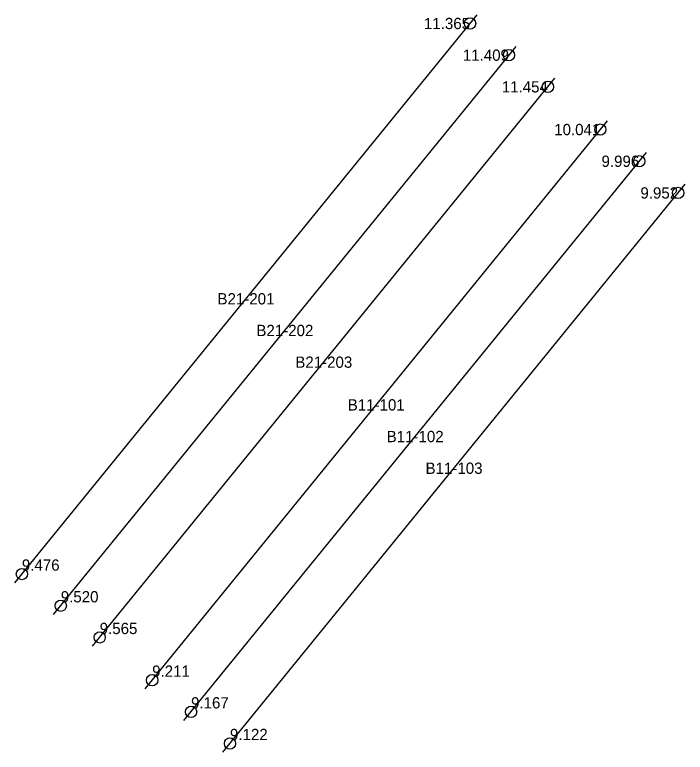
# Model space of a CAD drawing. Header units: metres. Extents: x 570911 to 571441, y 785547 to 785814.
# Drawn here: x 570911.27 to 570941, y 785546.85 to 785579.55 of the extents above; entities that cross this region are included whole.
import ezdxf
from ezdxf.enums import TextEntityAlignment as Align

# ---------------------------------------------------------------- set-up
doc = ezdxf.new("R2010")
doc.units = ezdxf.units.M
doc.layers.add('B11', color=1, linetype='Continuous')
doc.layers.add('B21', color=4, linetype='Continuous')

msp = doc.modelspace()

# ---------------------------------------------------------------- linework, layer by layer
at = {"layer": 'B11'}
for p, q in [((570917.046, 785549.658, 12.143), (570937.553, 785574.846, 12.999)), ((570918.771, 785548.254, 12.099), (570939.278, 785573.442, 12.955)), ((570920.497, 785546.849, 12.054), (570941.003, 785572.037, 12.91))]:
    msp.add_line(p, q, dxfattribs=at)
for centre in [(570937.237, 785574.459, 12.986), (570938.962, 785573.054, 12.941), (570940.688, 785571.649, 12.897), (570917.362, 785550.046, 12.156), (570919.087, 785548.641, 12.112), (570920.813, 785547.237, 12.067)]:
    msp.add_circle(centre, 0.25, dxfattribs=at)
at = {"layer": 'B21'}
for p, q in [((570911.268, 785554.362, 12.391), (570931.775, 785579.55, 14.34)), ((570912.994, 785552.957, 12.435), (570933.501, 785578.145, 14.384)), ((570914.719, 785551.552, 12.48), (570935.226, 785576.741, 14.429))]:
    msp.add_line(p, q, dxfattribs=at)
for centre in [(570931.46, 785579.163, 14.31), (570933.186, 785577.758, 14.354), (570934.911, 785576.353, 14.399), (570911.584, 785554.749, 12.421), (570913.309, 785553.344, 12.465), (570915.035, 785551.939, 12.51)]:
    msp.add_circle(centre, 0.25, dxfattribs=at)

# ---------------------------------------------------------------- texts
for s, p in [('11.365', (570931.46, 785579.163, 14.31)), ('11.409', (570933.186, 785577.758, 14.354)), ('11.454', (570934.911, 785576.353, 14.399)), ('10.041', (570937.237, 785574.459, 12.986)), ('9.996', (570938.962, 785573.054, 12.941)), ('9.952', (570940.688, 785571.649, 12.897))]:
    msp.add_text(s, height=0.5).set_placement(p, align=Align.MIDDLE_RIGHT)
for s, p in [('9.476', (570911.584, 785554.749, 12.421)), ('9.520', (570913.309, 785553.344, 12.465)), ('9.565', (570915.035, 785551.939, 12.51)), ('9.211', (570917.362, 785550.046, 12.156)), ('9.167', (570919.087, 785548.641, 12.112)), ('9.122', (570920.813, 785547.237, 12.067))]:
    msp.add_text(s, height=0.5).set_placement(p, align=Align.BOTTOM_LEFT)
at = {"layer": 'B11'}
for s, p in [('B11-101', (570927.299, 785562.252, 12.571)), ('B11-102', (570929.025, 785560.848, 12.527)), ('B11-103', (570930.75, 785559.443, 12.482))]:
    msp.add_text(s, height=0.5, dxfattribs=at).set_placement(p, align=Align.MIDDLE_CENTER)
at = {"layer": 'B21'}
for s, p in [('B21-201', (570921.522, 785566.956, 13.365)), ('B21-202', (570923.247, 785565.551, 13.41)), ('B21-203', (570924.973, 785564.146, 13.454))]:
    msp.add_text(s, height=0.5, dxfattribs=at).set_placement(p, align=Align.MIDDLE_CENTER)

doc.saveas('drawing.dxf')
